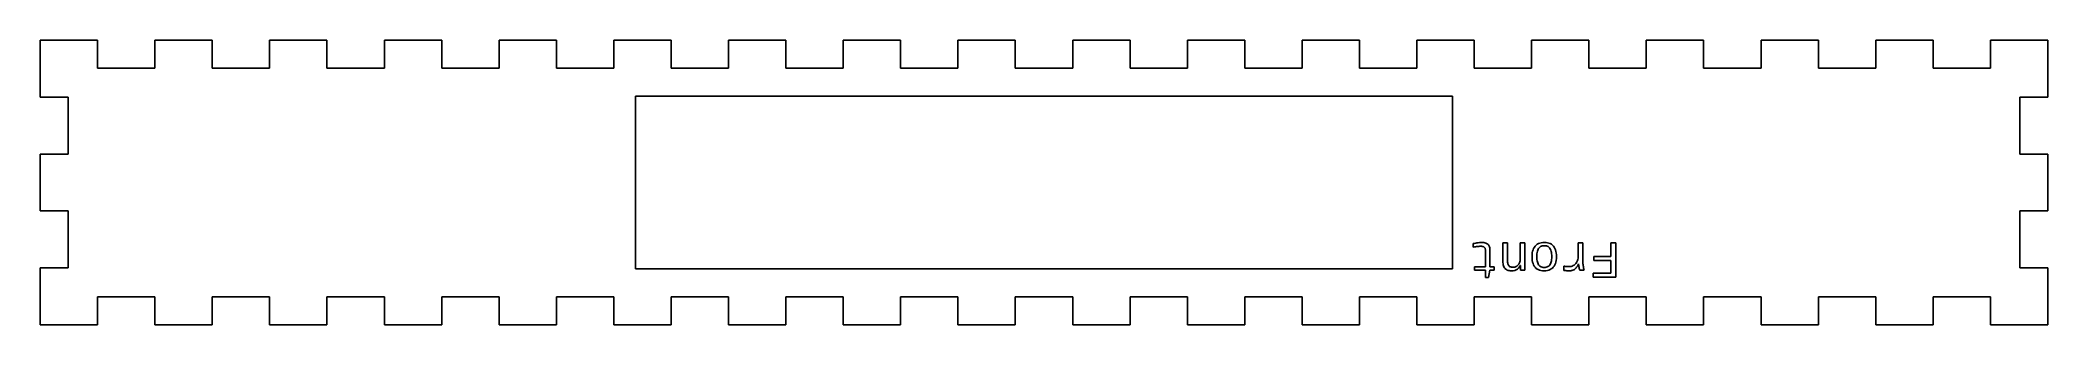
# Model space of a CAD drawing. Header units: metres. Extents: x -215 to 215, y -30 to 30.
import ezdxf

# ---------------------------------------------------------------- set-up
doc = ezdxf.new("R2010")
doc.units = ezdxf.units.M

msp = doc.modelspace()

# ---------------------------------------------------------------- linework, layer by layer
for p, q in [((-202.719, 30.5), (-215, 30.5)), ((-215, 30.5), (-215, 18.305)), ((-202.719, 24.495), (-202.719, 30.5)), ((-178.148, 30.5), (-190.424, 30.5)), ((-190.424, 30.5), (-190.424, 24.495)), ((-178.148, 24.495), (-178.148, 30.5)), ((-153.576, 30.5), (-165.852, 30.5)), ((-165.852, 30.5), (-165.852, 24.495)), ((-153.576, 24.495), (-153.576, 30.5)), ((-129.005, 30.5), (-141.281, 30.5)), ((-141.281, 30.5), (-141.281, 24.495)), ((-129.005, 24.495), (-129.005, 30.5)), ((-104.434, 30.5), (-116.709, 30.5)), ((-116.709, 30.5), (-116.709, 24.495)), ((-104.434, 24.495), (-104.434, 30.5)), ((-79.8621, 30.5), (-92.1378, 30.5)), ((-92.1378, 30.5), (-92.1378, 24.495)), ((-79.8621, 24.495), (-79.8621, 30.5)), ((-55.2907, 30.5), (-67.5664, 30.5)), ((-67.5664, 30.5), (-67.5664, 24.495)), ((-55.2907, 24.495), (-55.2907, 30.5)), ((-30.7193, 30.5), (-42.995, 30.5)), ((-42.995, 30.5), (-42.995, 24.495)), ((-30.7193, 24.495), (-30.7193, 30.5)), ((-6.1478, 30.5), (-18.4236, 30.5)), ((-18.4236, 30.5), (-18.4236, 24.495)), ((-6.1478, 24.495), (-6.1478, 30.5)), ((18.4236, 30.5), (6.1478, 30.5)), ((6.1478, 30.5), (6.1478, 24.495)), ((18.4236, 24.495), (18.4236, 30.5)), ((42.995, 30.5), (30.7193, 30.5)), ((30.7193, 30.5), (30.7193, 24.495)), ((42.995, 24.495), (42.995, 30.5)), ((67.5664, 30.5), (55.2907, 30.5)), ((55.2907, 30.5), (55.2907, 24.495)), ((67.5664, 24.495), (67.5664, 30.5)), ((92.1378, 30.5), (79.8621, 30.5)), ((79.8621, 30.5), (79.8621, 24.495)), ((92.1378, 24.495), (92.1378, 30.5)), ((116.709, 30.5), (104.434, 30.5)), ((104.434, 30.5), (104.434, 24.495)), ((116.709, 24.495), (116.709, 30.5)), ((141.281, 30.5), (129.005, 30.5)), ((129.005, 30.5), (129.005, 24.495)), ((141.281, 24.495), (141.281, 30.5)), ((165.852, 30.5), (153.576, 30.5)), ((153.576, 30.5), (153.576, 24.495)), ((165.852, 24.495), (165.852, 30.5)), ((190.424, 30.5), (178.148, 30.5)), ((178.148, 30.5), (178.148, 24.495)), ((190.424, 24.495), (190.424, 30.5)), ((215, 30.5), (202.719, 30.5)), ((202.719, 30.5), (202.719, 24.495)), ((215, 18.305), (215, 30.5)), ((-190.424, 24.495), (-202.719, 24.495)), ((-165.852, 24.495), (-178.148, 24.495)), ((-141.281, 24.495), (-153.576, 24.495)), ((-116.709, 24.495), (-129.005, 24.495)), ((-92.1378, 24.495), (-104.434, 24.495)), ((-67.5664, 24.495), (-79.8621, 24.495)), ((-42.995, 24.495), (-55.2907, 24.495)), ((-18.4236, 24.495), (-30.7193, 24.495)), ((6.1478, 24.495), (-6.1478, 24.495)), ((30.7193, 24.495), (18.4236, 24.495)), ((55.2907, 24.495), (42.995, 24.495)), ((79.8621, 24.495), (67.5664, 24.495)), ((104.434, 24.495), (92.1378, 24.495)), ((129.005, 24.495), (116.709, 24.495)), ((153.576, 24.495), (141.281, 24.495)), ((178.148, 24.495), (165.852, 24.495)), ((202.719, 24.495), (190.424, 24.495)), ((-215, 18.305), (-208.995, 18.305)), ((-208.995, 18.305), (-208.995, 6.095)), ((-87.5, -18.5), (-87.5, 18.5)), ((-87.5, 18.5), (87.5, 18.5)), ((87.5, 18.5), (87.5, -18.5)), ((208.995, 6.095), (208.995, 18.305)), ((208.995, 18.305), (215, 18.305)), ((-208.995, 6.095), (-215, 6.095)), ((-215, 6.095), (-215, -6.095)), ((215, 6.095), (208.995, 6.095)), ((215, -6.095), (215, 6.095)), ((-215, -6.095), (-208.995, -6.095)), ((-208.995, -6.095), (-208.995, -18.305)), ((208.995, -18.305), (208.995, -6.095)), ((208.995, -6.095), (215, -6.095)), ((92.7197, -12.9347), (92.9793, -12.899)), ((92.9793, -12.899), (93.2383, -12.8736)), ((93.2383, -12.8736), (93.4966, -12.8583)), ((93.4966, -12.8583), (93.7542, -12.8532)), ((93.7542, -12.8532), (93.9964, -12.8608)), ((93.9964, -12.8608), (94.2205, -12.8835)), ((94.2205, -12.8835), (94.4268, -12.9215)), ((106.182, -12.9755), (106.488, -12.8955)), ((106.488, -12.8955), (106.818, -12.8475)), ((106.818, -12.8475), (107.173, -12.8315)), ((107.173, -12.8315), (107.521, -12.8477)), ((107.521, -12.8477), (107.844, -12.8962)), ((107.844, -12.8962), (108.144, -12.977)), ((91.9369, -13.1027), (92.1985, -13.0365)), ((91.9369, -13.846), (91.9369, -13.1027)), ((92.1863, -13.7971), (91.9369, -13.846)), ((92.4293, -13.7556), (92.1863, -13.7971)), ((92.1985, -13.0365), (92.4594, -12.9805)), ((92.6659, -13.7218), (92.4293, -13.7556)), ((92.4594, -12.9805), (92.7197, -12.9347)), ((92.8961, -13.6954), (92.6659, -13.7218)), ((93.1198, -13.6766), (92.8961, -13.6954)), ((93.3372, -13.6653), (93.1198, -13.6766)), ((93.5481, -13.6615), (93.3372, -13.6653)), ((93.6924, -13.6657), (93.5481, -13.6615)), ((93.8246, -13.6784), (93.6924, -13.6657)), ((93.9448, -13.6994), (93.8246, -13.6784)), ((94.0529, -13.7289), (93.9448, -13.6994)), ((94.149, -13.7667), (94.0529, -13.7289)), ((94.233, -13.813), (94.149, -13.7667)), ((94.3049, -13.8677), (94.233, -13.813)), ((94.366, -13.9311), (94.3049, -13.8677)), ((94.4178, -14.0036), (94.366, -13.9311)), ((94.4601, -14.0853), (94.4178, -14.0036)), ((94.4268, -12.9215), (94.6151, -12.9745)), ((94.4931, -14.1759), (94.4601, -14.0853)), ((94.5166, -14.2757), (94.4931, -14.1759)), ((94.5307, -14.3845), (94.5166, -14.2757)), ((94.5354, -14.5024), (94.5307, -14.3845)), ((94.5354, -18.0395), (94.5354, -14.5024)), ((94.6151, -12.9745), (94.7855, -13.0428)), ((94.7855, -13.0428), (94.9379, -13.1262)), ((94.9379, -13.1262), (95.0725, -13.2248)), ((95.0725, -13.2248), (95.1891, -13.3398)), ((95.1891, -13.3398), (95.2877, -13.4724)), ((95.2877, -13.4724), (95.3684, -13.6226)), ((95.3684, -13.6226), (95.4312, -13.7903)), ((95.4312, -13.7903), (95.476, -13.9758)), ((95.476, -13.9758), (95.5029, -14.1788)), ((95.5029, -14.1788), (95.5119, -14.3994)), ((95.5119, -14.3994), (95.5119, -18.0395)), ((98.2747, -16.8514), (98.2747, -12.94)), ((98.2747, -12.94), (99.2567, -12.94)), ((98.2842, -17.141), (98.2747, -16.8514)), ((98.3124, -17.4083), (98.2842, -17.141)), ((99.2567, -12.94), (99.2567, -16.7104)), ((99.2567, -16.7104), (99.2625, -16.9134)), ((99.2625, -16.9134), (99.2799, -17.101)), ((99.2799, -17.101), (99.309, -17.273)), ((101.765, -17.3642), (101.845, -17.1882)), ((101.845, -17.1882), (101.906, -16.9979)), ((101.906, -16.9979), (101.95, -16.7934)), ((101.95, -16.7934), (101.977, -16.5745)), ((101.977, -16.5745), (101.985, -16.3414)), ((101.985, -16.3414), (101.985, -12.94)), ((101.985, -12.94), (102.962, -12.94)), ((102.962, -12.94), (102.962, -17.5566)), ((104.526, -15.8803), (104.54, -15.4714)), ((104.539, -16.3016), (104.526, -15.8803)), ((104.579, -16.6912), (104.539, -16.3016)), ((104.54, -15.4714), (104.581, -15.091)), ((104.644, -17.0492), (104.579, -16.6912)), ((104.581, -15.091), (104.651, -14.739)), ((104.737, -17.3754), (104.644, -17.0492)), ((104.651, -14.739), (104.748, -14.4154)), ((104.748, -14.4154), (104.873, -14.1203)), ((104.873, -14.1203), (105.026, -13.8537)), ((105.026, -13.8537), (105.207, -13.6154)), ((105.207, -13.6154), (105.414, -13.4075)), ((105.414, -13.4075), (105.645, -13.2315)), ((105.559, -15.5591), (105.551, -15.8803)), ((105.551, -15.8803), (105.559, -16.2015)), ((105.583, -15.2617), (105.559, -15.5591)), ((105.559, -16.2015), (105.581, -16.4986)), ((105.581, -16.4986), (105.619, -16.7715)), ((105.622, -14.9882), (105.583, -15.2617)), ((105.619, -16.7715), (105.672, -17.0202)), ((105.677, -14.7387), (105.622, -14.9882)), ((105.645, -13.2315), (105.901, -13.0875)), ((105.672, -17.0202), (105.741, -17.2449)), ((105.748, -14.5131), (105.677, -14.7387)), ((105.834, -14.3113), (105.748, -14.5131)), ((105.936, -14.1335), (105.834, -14.3113)), ((105.901, -13.0875), (106.182, -12.9755)), ((106.056, -13.9795), (105.936, -14.1335)), ((106.195, -13.8492), (106.056, -13.9795)), ((106.354, -13.7426), (106.195, -13.8492)), ((106.532, -13.6597), (106.354, -13.7426)), ((106.73, -13.6004), (106.532, -13.6597)), ((106.947, -13.5649), (106.73, -13.6004)), ((107.184, -13.5531), (106.947, -13.5649)), ((107.399, -13.5652), (107.184, -13.5531)), ((107.599, -13.6015), (107.399, -13.5652)), ((107.782, -13.6622), (107.599, -13.6015)), ((107.949, -13.747), (107.782, -13.6622)), ((108.101, -13.8561), (107.949, -13.747)), ((108.236, -13.9895), (108.101, -13.8561)), ((108.144, -12.977), (108.419, -13.0901)), ((108.356, -14.147), (108.236, -13.9895)), ((108.46, -14.3279), (108.356, -14.147)), ((108.419, -13.0901), (108.671, -13.2356)), ((108.547, -14.531), (108.46, -14.3279)), ((108.619, -14.7564), (108.547, -14.531)), ((108.547, -17.2305), (108.619, -17.0061)), ((108.675, -15.004), (108.619, -14.7564)), ((108.619, -17.0061), (108.675, -16.7589)), ((108.671, -13.2356), (108.898, -13.4134)), ((108.715, -15.2738), (108.675, -15.004)), ((108.675, -16.7589), (108.715, -16.4888)), ((108.739, -15.566), (108.715, -15.2738)), ((108.715, -16.4888), (108.739, -16.196)), ((108.746, -15.8803), (108.739, -15.566)), ((108.739, -16.196), (108.746, -15.8803)), ((108.898, -13.4134), (109.102, -13.6235)), ((109.102, -13.6235), (109.28, -13.8636)), ((109.28, -13.8636), (109.43, -14.1311)), ((109.43, -14.1311), (109.553, -14.426)), ((109.646, -17.0397), (109.548, -17.3648)), ((109.553, -14.426), (109.649, -14.7484)), ((109.716, -16.6839), (109.646, -17.0397)), ((109.649, -14.7484), (109.717, -15.0983)), ((109.758, -16.2975), (109.716, -16.6839)), ((109.717, -15.0983), (109.758, -15.4756)), ((109.758, -15.4756), (109.772, -15.8803)), ((109.772, -15.8803), (109.758, -16.2975)), ((113.88, -17.3668), (114.023, -17.1719)), ((114.023, -17.1719), (114.143, -16.9625)), ((114.143, -16.9625), (114.242, -16.7384)), ((114.242, -16.7384), (114.318, -16.4997)), ((114.318, -16.4997), (114.373, -16.2464)), ((114.373, -16.2464), (114.406, -15.9785)), ((114.406, -15.9785), (114.417, -15.6959)), ((114.417, -15.6959), (114.417, -12.94)), ((114.417, -12.94), (115.394, -12.94)), ((115.394, -12.94), (115.394, -16.743)), ((115.394, -16.743), (115.395, -16.8637)), ((115.395, -16.8637), (115.4, -16.9905)), ((115.4, -16.9905), (115.407, -17.1232)), ((115.407, -17.1232), (115.417, -17.2619)), ((117.744, -16.7321), (117.744, -15.875)), ((117.744, -15.875), (121.411, -15.875)), ((121.411, -16.7321), (117.744, -16.7321)), ((121.411, -15.875), (121.411, -12.94)), ((121.411, -12.94), (122.448, -12.94)), ((121.411, -19.412), (121.411, -16.7321)), ((122.448, -12.94), (122.448, -20.2583)), ((-208.995, -18.305), (-215, -18.305)), ((-215, -18.305), (-215, -30.5)), ((87.5, -18.5), (-87.5, -18.5)), ((92.1918, -18.8098), (92.1918, -18.0395)), ((92.1918, -18.0395), (94.5354, -18.0395)), ((94.5354, -18.8098), (92.1918, -18.8098)), ((94.5354, -20.3397), (94.5354, -18.8098)), ((95.1864, -20.3397), (94.5354, -20.3397)), ((95.501, -18.8098), (95.1864, -20.3397)), ((96.4234, -18.8098), (95.501, -18.8098)), ((95.5119, -18.0395), (96.4234, -18.0395)), ((96.4234, -18.0395), (96.4234, -18.8098)), ((98.3595, -17.6534), (98.3124, -17.4083)), ((98.4253, -17.8761), (98.3595, -17.6534)), ((98.51, -18.0767), (98.4253, -17.8761)), ((98.6135, -18.255), (98.51, -18.0767)), ((98.7359, -18.411), (98.6135, -18.255)), ((98.8774, -18.5456), (98.7359, -18.411)), ((99.0383, -18.6595), (98.8774, -18.5456)), ((99.2188, -18.7527), (99.0383, -18.6595)), ((99.4187, -18.8251), (99.2188, -18.7527)), ((99.309, -17.273), (99.3497, -17.4296)), ((99.3497, -17.4296), (99.402, -17.5706)), ((99.402, -17.5706), (99.4659, -17.6961)), ((99.6382, -18.8769), (99.4187, -18.8251)), ((99.4659, -17.6961), (99.5415, -17.8062)), ((99.5415, -17.8062), (99.6298, -17.9012)), ((99.6298, -17.9012), (99.7319, -17.9815)), ((99.8771, -18.908), (99.6382, -18.8769)), ((99.7319, -17.9815), (99.8479, -18.0473)), ((99.8479, -18.0473), (99.9777, -18.0985)), ((100.135, -18.9183), (99.8771, -18.908)), ((99.9777, -18.0985), (100.121, -18.135)), ((100.121, -18.135), (100.279, -18.1569)), ((100.494, -18.8956), (100.135, -18.9183)), ((100.279, -18.1569), (100.45, -18.1642)), ((100.45, -18.1642), (100.637, -18.1542)), ((100.822, -18.8275), (100.494, -18.8956)), ((100.637, -18.1542), (100.815, -18.1242)), ((100.815, -18.1242), (100.982, -18.0741)), ((101.121, -18.7141), (100.822, -18.8275)), ((100.982, -18.0741), (101.14, -18.0039)), ((101.389, -18.5552), (101.121, -18.7141)), ((101.14, -18.0039), (101.288, -17.9137)), ((101.288, -17.9137), (101.426, -17.8035)), ((101.627, -18.3509), (101.389, -18.5552)), ((101.426, -17.8035), (101.554, -17.6733)), ((101.554, -17.6733), (101.669, -17.5259)), ((101.835, -18.1013), (101.627, -18.3509)), ((101.669, -17.5259), (101.765, -17.3642)), ((102.013, -17.8062), (101.835, -18.1013)), ((102.029, -17.8062), (102.013, -17.8062)), ((102.032, -17.9231), (102.029, -17.8062)), ((102.035, -18.0288), (102.032, -17.9231)), ((102.038, -18.1232), (102.035, -18.0288)), ((102.04, -18.2065), (102.038, -18.1232)), ((102.043, -18.2787), (102.04, -18.2065)), ((102.045, -18.3396), (102.043, -18.2787)), ((102.048, -18.3894), (102.045, -18.3396)), ((102.052, -18.4748), (102.048, -18.3894)), ((102.054, -18.5154), (102.052, -18.4748)), ((102.058, -18.5923), (102.054, -18.5154)), ((102.061, -18.6633), (102.058, -18.5923)), ((102.063, -18.6956), (102.061, -18.6633)), ((102.064, -18.724), (102.063, -18.6956)), ((102.066, -18.7487), (102.064, -18.724)), ((102.068, -18.7696), (102.066, -18.7487)), ((102.069, -18.7868), (102.068, -18.7696)), ((102.071, -18.8002), (102.069, -18.7868)), ((102.072, -18.8098), (102.071, -18.8002)), ((102.995, -18.8098), (102.072, -18.8098)), ((102.962, -17.5566), (102.963, -17.8333)), ((102.963, -17.8333), (102.965, -18.0775)), ((102.965, -18.0775), (102.968, -18.289)), ((102.968, -18.289), (102.973, -18.4681)), ((102.973, -18.4681), (102.979, -18.6145)), ((102.979, -18.6145), (102.986, -18.7285)), ((102.986, -18.7285), (102.995, -18.8098)), ((104.855, -17.67), (104.737, -17.3754)), ((105, -17.933), (104.855, -17.67)), ((105.171, -18.1642), (105, -17.933)), ((105.37, -18.3643), (105.171, -18.1642)), ((105.596, -18.5336), (105.37, -18.3643)), ((105.849, -18.6721), (105.596, -18.5336)), ((105.741, -17.2449), (105.824, -17.4454)), ((105.824, -17.4454), (105.923, -17.6217)), ((106.131, -18.7798), (105.849, -18.6721)), ((105.923, -17.6217), (106.038, -17.7743)), ((106.038, -17.7743), (106.173, -17.9034)), ((106.44, -18.8568), (106.131, -18.7798)), ((106.173, -17.9034), (106.326, -18.009)), ((106.326, -18.009), (106.497, -18.0912)), ((106.776, -18.9029), (106.44, -18.8568)), ((106.497, -18.0912), (106.688, -18.1499)), ((106.688, -18.1499), (106.897, -18.1851)), ((107.141, -18.9183), (106.776, -18.9029)), ((106.897, -18.1851), (107.124, -18.1968)), ((107.124, -18.1968), (107.355, -18.1848)), ((107.489, -18.9028), (107.141, -18.9183)), ((107.355, -18.1848), (107.568, -18.149)), ((107.813, -18.8561), (107.489, -18.9028)), ((107.568, -18.149), (107.762, -18.0892)), ((107.762, -18.0892), (107.938, -18.0055)), ((108.114, -18.7783), (107.813, -18.8561)), ((107.938, -18.0055), (108.096, -17.8979)), ((108.096, -17.8979), (108.235, -17.7663)), ((108.392, -18.6694), (108.114, -18.7783)), ((108.235, -17.7663), (108.356, -17.6109)), ((108.356, -17.6109), (108.46, -17.4321)), ((108.647, -18.5294), (108.392, -18.6694)), ((108.46, -17.4321), (108.547, -17.2305)), ((108.878, -18.3583), (108.647, -18.5294)), ((109.086, -18.1561), (108.878, -18.3583)), ((109.268, -17.923), (109.086, -18.1561)), ((109.422, -17.6592), (109.268, -17.923)), ((109.548, -17.3648), (109.422, -17.6592)), ((111.319, -18.8262), (111.319, -17.9202)), ((111.319, -17.9202), (111.492, -17.9475)), ((111.478, -18.8506), (111.319, -18.8262)), ((111.636, -18.8713), (111.478, -18.8506)), ((111.492, -17.9475), (111.661, -17.9706)), ((111.796, -18.8882), (111.636, -18.8713)), ((111.661, -17.9706), (111.828, -17.9895)), ((111.955, -18.9014), (111.796, -18.8882)), ((111.828, -17.9895), (111.993, -18.0043)), ((112.115, -18.9108), (111.955, -18.9014)), ((111.993, -18.0043), (112.154, -18.0148)), ((112.276, -18.9164), (112.115, -18.9108)), ((112.154, -18.0148), (112.313, -18.0211)), ((112.437, -18.9183), (112.276, -18.9164)), ((112.313, -18.0211), (112.469, -18.0232)), ((112.581, -18.9154), (112.437, -18.9183)), ((112.469, -18.0232), (112.712, -18.0098)), ((112.719, -18.9066), (112.581, -18.9154)), ((112.712, -18.0098), (112.941, -17.9696)), ((112.85, -18.8919), (112.719, -18.9066)), ((112.975, -18.8714), (112.85, -18.8919)), ((112.941, -17.9696), (113.156, -17.9026)), ((113.093, -18.845), (112.975, -18.8714)), ((113.205, -18.8127), (113.093, -18.845)), ((113.156, -17.9026), (113.358, -17.8089)), ((113.31, -18.7746), (113.205, -18.8127)), ((113.411, -18.7306), (113.31, -18.7746)), ((113.358, -17.8089), (113.546, -17.6883)), ((113.507, -18.6809), (113.411, -18.7306)), ((113.599, -18.6254), (113.507, -18.6809)), ((113.546, -17.6883), (113.72, -17.5409)), ((113.688, -18.5642), (113.599, -18.6254)), ((113.772, -18.4972), (113.688, -18.5642)), ((113.72, -17.5409), (113.88, -17.3668)), ((113.852, -18.4245), (113.772, -18.4972)), ((113.929, -18.346), (113.852, -18.4245)), ((114.003, -18.258), (113.929, -18.346)), ((114.079, -18.1569), (114.003, -18.258)), ((114.154, -18.0426), (114.079, -18.1569)), ((114.23, -17.9151), (114.154, -18.0426)), ((114.306, -17.7744), (114.23, -17.9151)), ((114.383, -17.6206), (114.306, -17.7744)), ((114.46, -17.4536), (114.383, -17.6206)), ((114.488, -17.4536), (114.46, -17.4536)), ((114.504, -17.6301), (114.488, -17.4536)), ((114.527, -17.8123), (114.504, -17.6301)), ((114.557, -18.0003), (114.527, -17.8123)), ((114.594, -18.194), (114.557, -18.0003)), ((114.638, -18.3936), (114.594, -18.194)), ((114.69, -18.5988), (114.638, -18.3936)), ((114.748, -18.8098), (114.69, -18.5988)), ((115.676, -18.8098), (114.748, -18.8098)), ((115.417, -17.2619), (115.431, -17.4066)), ((115.431, -17.4066), (115.447, -17.5573)), ((115.447, -17.5573), (115.467, -17.714)), ((115.467, -17.714), (115.489, -17.8732)), ((115.489, -17.8732), (115.514, -18.0315)), ((115.514, -18.0315), (115.541, -18.189)), ((115.541, -18.189), (115.571, -18.3455)), ((115.571, -18.3455), (115.603, -18.5012)), ((115.603, -18.5012), (115.638, -18.6559)), ((115.638, -18.6559), (115.676, -18.8098)), ((117.614, -20.2583), (117.614, -19.412)), ((117.614, -19.412), (121.411, -19.412)), ((122.448, -20.2583), (117.614, -20.2583)), ((215, -18.305), (208.995, -18.305)), ((215, -30.5), (215, -18.305)), ((-202.719, -24.495), (-190.424, -24.495)), ((-202.719, -30.5), (-202.719, -24.495)), ((-190.424, -24.495), (-190.424, -30.5)), ((-178.148, -30.5), (-178.148, -24.495)), ((-178.148, -24.495), (-165.852, -24.495)), ((-165.852, -24.495), (-165.852, -30.5)), ((-153.576, -30.5), (-153.576, -24.495)), ((-153.576, -24.495), (-141.281, -24.495)), ((-141.281, -24.495), (-141.281, -30.5)), ((-129.005, -30.5), (-129.005, -24.495)), ((-129.005, -24.495), (-116.709, -24.495)), ((-116.709, -24.495), (-116.709, -30.5)), ((-104.434, -30.5), (-104.434, -24.495)), ((-104.434, -24.495), (-92.1378, -24.495)), ((-92.1378, -24.495), (-92.1378, -30.5)), ((-79.8621, -30.5), (-79.8621, -24.495)), ((-79.8621, -24.495), (-67.5664, -24.495)), ((-67.5664, -24.495), (-67.5664, -30.5)), ((-55.2907, -30.5), (-55.2907, -24.495)), ((-55.2907, -24.495), (-42.995, -24.495)), ((-42.995, -24.495), (-42.995, -30.5)), ((-30.7193, -30.5), (-30.7193, -24.495)), ((-30.7193, -24.495), (-18.4236, -24.495)), ((-18.4236, -24.495), (-18.4236, -30.5)), ((-6.1478, -30.5), (-6.1478, -24.495)), ((-6.1478, -24.495), (6.1478, -24.495)), ((6.1478, -24.495), (6.1478, -30.5)), ((18.4236, -30.5), (18.4236, -24.495)), ((18.4236, -24.495), (30.7193, -24.495)), ((30.7193, -24.495), (30.7193, -30.5)), ((42.995, -30.5), (42.995, -24.495)), ((42.995, -24.495), (55.2907, -24.495)), ((55.2907, -24.495), (55.2907, -30.5)), ((67.5664, -30.5), (67.5664, -24.495)), ((67.5664, -24.495), (79.8621, -24.495)), ((79.8621, -24.495), (79.8621, -30.5)), ((92.1378, -30.5), (92.1378, -24.495)), ((92.1378, -24.495), (104.434, -24.495)), ((104.434, -24.495), (104.434, -30.5)), ((116.709, -30.5), (116.709, -24.495)), ((116.709, -24.495), (129.005, -24.495)), ((129.005, -24.495), (129.005, -30.5)), ((141.281, -30.5), (141.281, -24.495)), ((141.281, -24.495), (153.576, -24.495)), ((153.576, -24.495), (153.576, -30.5)), ((165.852, -30.5), (165.852, -24.495)), ((165.852, -24.495), (178.148, -24.495)), ((178.148, -24.495), (178.148, -30.5)), ((190.424, -30.5), (190.424, -24.495)), ((190.424, -24.495), (202.719, -24.495)), ((202.719, -24.495), (202.719, -30.5)), ((-215, -30.5), (-202.719, -30.5)), ((-190.424, -30.5), (-178.148, -30.5)), ((-165.852, -30.5), (-153.576, -30.5)), ((-141.281, -30.5), (-129.005, -30.5)), ((-116.709, -30.5), (-104.434, -30.5)), ((-92.1378, -30.5), (-79.8621, -30.5)), ((-67.5664, -30.5), (-55.2907, -30.5)), ((-42.995, -30.5), (-30.7193, -30.5)), ((-18.4236, -30.5), (-6.1478, -30.5)), ((6.1478, -30.5), (18.4236, -30.5)), ((30.7193, -30.5), (42.995, -30.5)), ((55.2907, -30.5), (67.5664, -30.5)), ((79.8621, -30.5), (92.1378, -30.5)), ((104.434, -30.5), (116.709, -30.5)), ((129.005, -30.5), (141.281, -30.5)), ((153.576, -30.5), (165.852, -30.5)), ((178.148, -30.5), (190.424, -30.5)), ((202.719, -30.5), (215, -30.5))]:
    msp.add_line(p, q)

doc.saveas('drawing.dxf')
